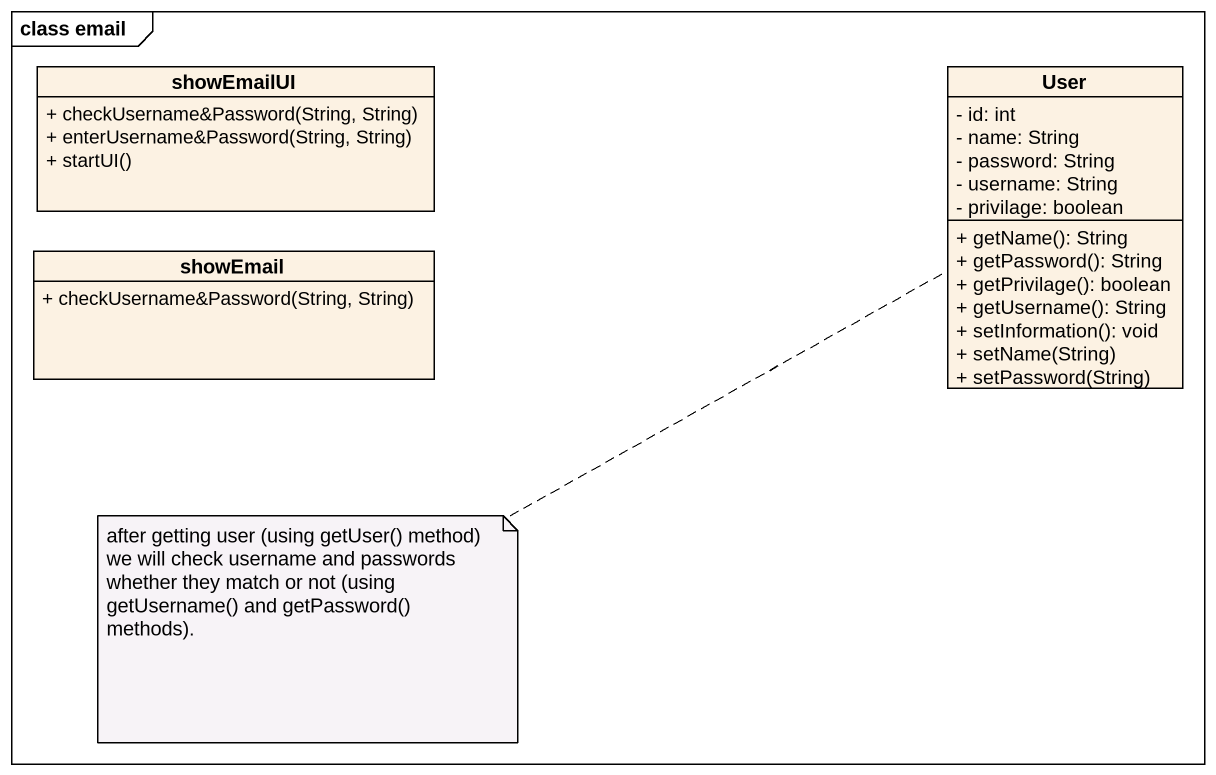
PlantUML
@startuml
mainframe class email
hide circle
hide empty members
skinparam classAttributeIconSize 0
class showEmailUI {
  + checkUsername&Password(String, String)
  + enterUsername&Password(String, String)
  + startUI()
}
class User {
  - id: int
  - name: String
  - password: String
  - username: String
  - privilage: boolean
  + getName(): String
  + getPassword(): String
  + getPrivilage(): boolean
  + getUsername(): String
  + setInformation(): void
  + setName(String)
  + setPassword(String)
}
class showEmail {
  + checkUsername&Password(String, String)
}
note left of User : after getting user (using getUser() method) we will check username and passwords whether they match or not (using getUsername() and getPassword() methods).
@enduml
